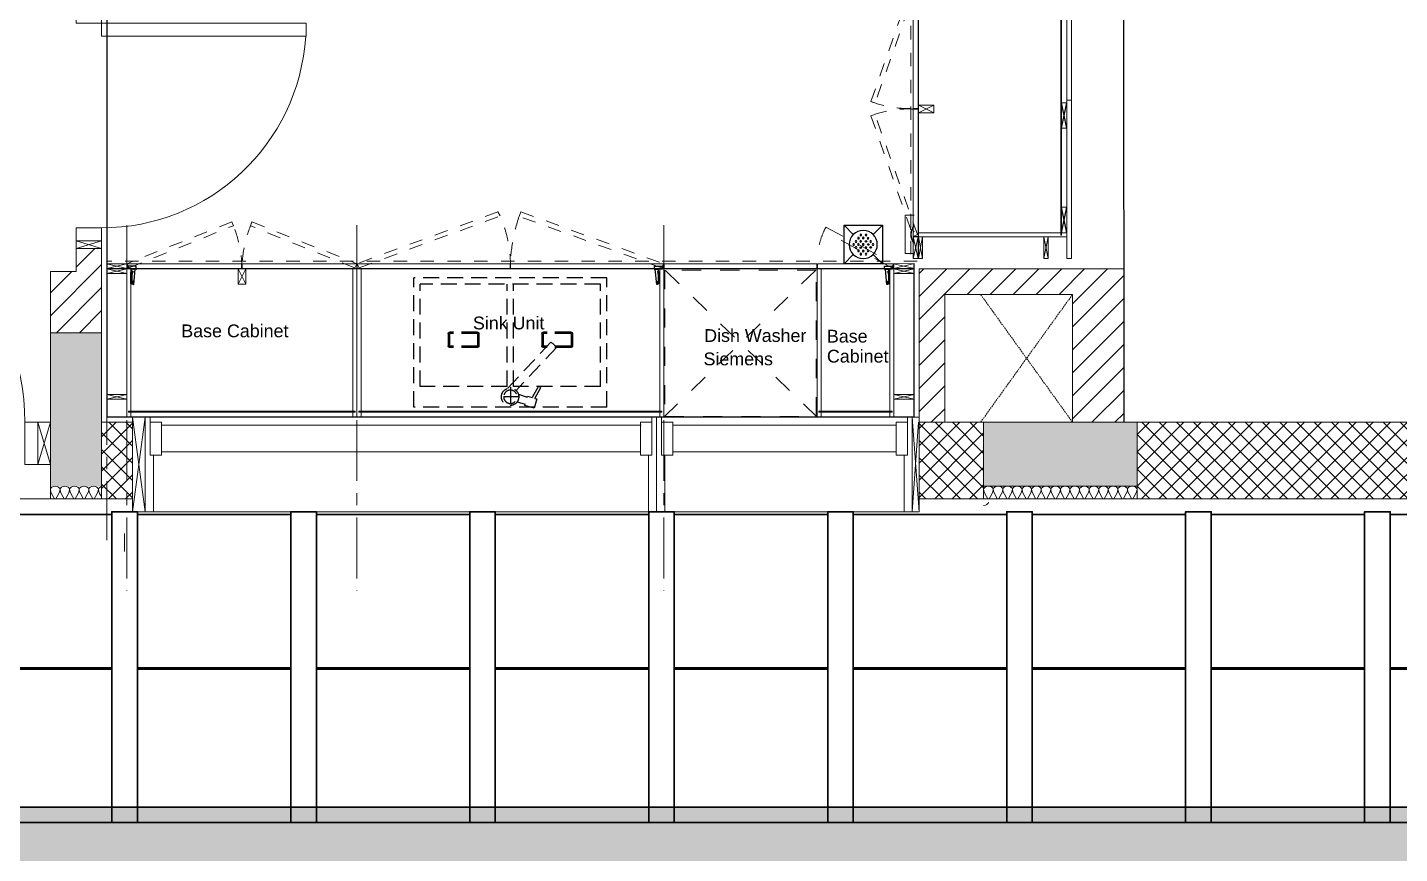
# Model space of a CAD drawing. Header units: millimetres. Extents: x -18512 to 101824, y -95768 to 52898.
# Drawn here: x 21478 to 26845, y -90383 to -87153 of the extents above; entities that cross this region are included whole.
import ezdxf

# ---------------------------------------------------------------- set-up
doc = ezdxf.new("R2010")
doc.units = ezdxf.units.MM
doc.header["$LTSCALE"] = 25
for name, pattern in [('CENTER', [50.8, 31.75, -6.35, 6.35, -6.35]), ('Dash 2mm', [3, 2, -1]), ('Dash 3mm', [6, 3, -3]), ('HIDDEN', [0.375, 0.25, -0.125]), ('HIDDEN2', [4.7625, 3.175, -1.5875])]:
    doc.linetypes.add(name, pattern=pattern)
doc.layers.get('0').update_dxf_attribs({"color": 254, "lineweight": 0})
for name, color, linetype, lineweight in [('-cabinets', 3, 'Continuous', 9), ('-dotted line', 1, 'HIDDEN2', 0), ('_FW_WALL_EXISTING', 150, 'Continuous', 25), ('A-DETL', 7, 'Continuous', 5), ('A-DETL-INSL', 8, 'Continuous', 9), ('A-DETL-MBND', 5, 'HIDDEN', 9), ('A-DOOR', 31, 'Continuous', 18), ('A-FLOR-OTLN', 6, 'Continuous', 18), ('A-GLAZ', 6, 'Continuous', 9), ('A-GLAZ-FRAM', 6, 'Continuous', 18), ('A-GLAZ-GLAS', 6, 'Continuous', 18), ('A-TILES', 43, 'Continuous', 30), ('Archi-frame', 253, 'Continuous', 9), ('Center Line', 8, 'CENTER', 0), ('FIXTURES', 8, 'Continuous', 0), ('I-WALL', 2, 'Continuous', 9), ('Ishtar Furniture', 3, 'Continuous', 25), ('P-SANR-FIXT', 252, 'Continuous', 9), ('S-COLS', 6, 'Continuous', 9)]:
    doc.layers.add(name, color=color, linetype=linetype, lineweight=lineweight)
for name, color, linetype in [('-dimensions', 7, 'Continuous'), ('-finishing', 1, 'Continuous'), ('-fixtures', 1, 'Continuous'), ('APPLIANCES', 1, 'Continuous'), ('AR WALL HATCH', 8, 'Continuous'), ('FLOOR DRAIN', 90, 'Continuous'), ('TEXT', 3, 'Continuous')]:
    doc.layers.add(name, color=color, linetype=linetype)
doc.styles.add('ARIAL', font='arial.ttf')
pattern_1 = [(45, (15109.02, -8529), (-33.67596, 33.67596), []), (135, (15109.02, -8529), (-33.67596, -33.67596), [])]
pattern_2 = [(45, (15109.02, -8529), (-44.90128, 44.90128), [])]

# ---------------------------------------------------------------- blocks, each defined once
blk = doc.blocks.new('landscap')
at = {"layer": 'A-TILES', "ltscale": 25}
h = blk.add_hatch(dxfattribs=at)
h.set_pattern_fill('HTREECRS', color=9, scale=1500, angle=-90, style=0, pattern_type=2)
h.set_pattern_definition([(23.19859, (42038.36, 131100.86), (2999.99999, 1500.00002), [114.237, -11309.423]), (66.80141, (41993.36, 130995.86), (3000.00007, 7499.99998), [114.237, -11309.423]), (338.19859, (41918.36, 131025.86), (4500, -1499.99996), [80.7775, -7996.97]), (38.65981, (41843.36, 130965.86), (1500.00001, 1500), [96.047, -9508.6395]), (300.96376, (41798.36, 131040.86), (3000.00004, -4499.99997), [87.464, -8658.964]), (360, (41693.4, 131040.9), (9e-14, 1500), [105, -1395]), (261.8699, (41708.36, 131145.86), (2e-05, -1500), [106.066, -10500.536]), (320.19443, (41618.36, 131220.86), (7500.00001, -5999.99999), [117.154, -11598.221]), (218.65981, (41693.36, 131280.86), (-1500.00001, -1500), [96.047, -9508.6395]), (300.96376, (41648.36, 131355.86), (3000.00004, -4499.99997), [87.464, -8658.964]), (189.46232, (41738.36, 131370.86), (-7500, -1499.99998), [91.241, -9032.902]), (270, (41738.4, 131460.9), (1500, -1e-15), [90, -1410]), (153.43495, (41828.36, 131415.86), (-1500, -1e-05), [100.623, -3253.479]), (251.56505, (41858.36, 131505.86), (1e-07, -1500), [94.868, -4648.548]), (128.65981, (41918.36, 131430.86), (-1500, 1500.00001), [96.047, -9508.6395]), (225, (41978.4, 131490.9), (-4e-13, -1500), [84.853, -2036.468]), (108.43495, (42008.36, 131400.86), (-1500, 3000), [94.868, -4648.548]), (170.53768, (42098.36, 131385.86), (-1500, -1e-05), [91.241, -9032.902]), (77.47119, (42068.36, 131250.86), (1500.00004, 7500), [138.293, -13691.0235]), (125.53768, (42143.36, 131145.86), (-4500.00003, 5999.99999), [129.035, -12774.453]), (23.19859, (42773.36, 130440.86), (2999.99999, 1500.00002), [114.237, -11309.423]), (66.80141, (42728.36, 130335.86), (3000.00007, 7499.99998), [114.237, -11309.423]), (338.19859, (42653.36, 130365.86), (4500, -1499.99996), [80.7775, -7996.97]), (38.65981, (42578.36, 130305.86), (1500.00001, 1500), [96.047, -9508.6395]), (300.96376, (42533.36, 130380.86), (3000.00004, -4499.99997), [87.464, -8658.964]), (360, (42428.4, 130380.9), (9e-14, 1500), [105, -1395]), (261.8699, (42443.36, 130485.86), (2e-05, -1500), [106.066, -10500.536]), (320.19443, (42353.36, 130560.86), (7500.00001, -5999.99999), [117.154, -11598.221]), (218.65981, (42428.36, 130620.86), (-1500.00001, -1500), [96.047, -9508.6395]), (300.96376, (42383.36, 130695.86), (3000.00004, -4499.99997), [87.464, -8658.964]), (189.46232, (42473.36, 130710.86), (-7500, -1499.99998), [91.241, -9032.902]), (270, (42473.4, 130800.9), (1500, -1e-15), [90, -1410]), (153.43495, (42563.36, 130755.86), (-1500, -1e-05), [100.623, -3253.479]), (251.56505, (42593.36, 130845.86), (1e-07, -1500), [94.868, -4648.548]), (128.65981, (42653.36, 130770.86), (-1500, 1500.00001), [96.047, -9508.6395]), (225, (42713.4, 130830.9), (-4e-13, -1500), [84.853, -2036.468]), (108.43495, (42743.36, 130740.86), (-1500, 3000), [94.868, -4648.548]), (170.53768, (42833.36, 130725.86), (-1500, -1e-05), [91.241, -9032.902]), (77.47119, (42803.36, 130590.86), (1500.00004, 7500), [138.293, -13691.0235]), (125.53768, (42878.36, 130485.86), (-4500.00003, 5999.99999), [129.035, -12774.453]), (23.19859, (42668.36, 131228.36), (2999.99999, 1500.00002), [57.118, -11366.541]), (66.80141, (42645.86, 131175.86), (3000.00007, 7499.99998), [57.118, -11366.541]), (338.19859, (42608.36, 131190.86), (4500, -1499.99996), [40.389, -8037.3585]), (38.65981, (42570.86, 131160.86), (1500.00001, 1500), [48.023, -9556.663]), (300.96376, (42548.36, 131198.36), (3000.00004, -4499.99997), [43.732, -8702.696]), (360, (42495.9, 131198.4), (9e-14, 1500), [52.5, -1447.5]), (261.8699, (42503.36, 131250.86), (2e-05, -1500), [53.033, -10553.569]), (320.19443, (42458.36, 131288.36), (7500.00001, -5999.99999), [58.577, -11656.798]), (218.65981, (42495.86, 131318.36), (-1500.00001, -1500), [48.023, -9556.663]), (300.96376, (42473.36, 131355.86), (3000.00004, -4499.99997), [43.732, -8702.696]), (189.46232, (42518.36, 131363.36), (-7500, -1499.99998), [45.621, -9078.523]), (270, (42518.4, 131408.4), (1500, -1e-15), [45, -1455]), (153.43495, (42563.36, 131385.86), (-1500, -1e-05), [50.312, -3303.79]), (251.56505, (42578.36, 131430.86), (1e-07, -1500), [47.434, -4695.982]), (128.65981, (42608.36, 131393.36), (-1500, 1500.00001), [48.023, -9556.663]), (225, (42638.4, 131423.4), (-4e-13, -1500), [42.426, -2078.894]), (108.43495, (42653.36, 131378.36), (-1500, 3000), [47.434, -4695.982]), (170.53768, (42698.36, 131370.86), (-1500, -1e-05), [45.621, -9078.523]), (77.47119, (42683.36, 131303.36), (1500.00004, 7500), [69.147, -13760.17]), (125.53768, (42720.86, 131250.86), (-4500.00003, 5999.99999), [64.517, -12838.9705]), (23.19859, (42278.36, 130508.36), (2999.99999, 1500.00002), [57.118, -11366.541]), (66.80141, (42255.86, 130455.86), (3000.00007, 7499.99998), [57.118, -11366.541]), (338.19859, (42218.36, 130470.86), (4500, -1499.99996), [40.389, -8037.3585]), (38.65981, (42180.86, 130440.86), (1500.00001, 1500), [48.023, -9556.663]), (300.96376, (42158.36, 130478.36), (3000.00004, -4499.99997), [43.732, -8702.696]), (360, (42105.9, 130478.4), (9e-14, 1500), [52.5, -1447.5]), (261.8699, (42113.36, 130530.86), (2e-05, -1500), [53.033, -10553.569]), (320.19443, (42068.36, 130568.36), (7500.00001, -5999.99999), [58.577, -11656.798]), (218.65981, (42105.86, 130598.36), (-1500.00001, -1500), [48.023, -9556.663]), (300.96376, (42083.36, 130635.86), (3000.00004, -4499.99997), [43.732, -8702.696]), (189.46232, (42128.36, 130643.36), (-7500, -1499.99998), [45.621, -9078.523]), (270, (42128.4, 130688.4), (1500, -1e-15), [45, -1455]), (153.43495, (42173.36, 130665.86), (-1500, -1e-05), [50.312, -3303.79]), (251.56505, (42188.36, 130710.86), (1e-07, -1500), [47.434, -4695.982]), (128.65981, (42218.36, 130673.36), (-1500, 1500.00001), [48.023, -9556.663]), (225, (42248.4, 130703.4), (-4e-13, -1500), [42.426, -2078.894]), (108.43495, (42263.36, 130658.36), (-1500, 3000), [47.434, -4695.982]), (170.53768, (42308.36, 130650.86), (-1500, -1e-05), [45.621, -9078.523]), (77.47119, (42293.36, 130583.36), (1500.00004, 7500), [69.147, -13760.17]), (125.53768, (42330.86, 130530.86), (-4500.00003, 5999.99999), [64.517, -12838.9705]), (270, (42203.4, 130575.9), (1500, -1e-15), [0, -1500]), (360, (42195.9, 130568.4), (9e-14, 1500), [15, -1485]), (270, (42195.9, 130583.4), (1500, -1e-15), [15, -1485]), (180, (42210.9, 130583.4), (-3e-13, -1500), [15, -1485]), (90, (42210.9, 130568.4), (-1500, 2e-13), [15, -1485]), (279.46232, (42195.86, 130658.36), (1499.99998, -7500), [45.621, -9078.523]), (213.69007, (42270.86, 130613.36), (-1500, -1500), [54.083, -5354.244]), (254.0546, (42233.36, 130665.86), (-1500.00002, -6000), [54.601, -10865.564]), (303.69007, (42150.86, 130650.86), (1500, -1500), [54.083, -5354.244]), (329.03624, (42120.86, 130613.36), (3000, -1500.00002), [43.732, -8702.696]), (360, (42105.9, 130568.4), (9e-14, 1500), [52.5, -1447.5]), (49.398705, (42135.86, 130508.36), (7500.00005, 8999.99995), [69.147, -13760.17]), (81.8699, (42195.86, 130493.36), (-2e-05, 1500), [53.033, -10553.569]), (300.96376, (42218.36, 130545.86), (3000.00004, -4499.99997), [43.732, -8702.696]), (341.56505, (42225.86, 130568.36), (1500, 1e-07), [71.151, -4672.265]), (341.56505, (42615.86, 131288.36), (1500, 1e-07), [71.151, -4672.265]), (300.96376, (42608.36, 131265.86), (3000.00004, -4499.99997), [43.732, -8702.696]), (81.8699, (42585.86, 131213.36), (-2e-05, 1500), [53.033, -10553.569]), (49.398705, (42525.86, 131228.36), (7500.00005, 8999.99995), [69.147, -13760.17]), (360, (42495.9, 131288.4), (9e-14, 1500), [52.5, -1447.5]), (329.03624, (42510.86, 131333.36), (3000, -1500.00002), [43.732, -8702.696]), (303.69007, (42540.86, 131370.86), (1500, -1500), [54.083, -5354.244]), (254.0546, (42623.36, 131385.86), (-1500.00002, -6000), [54.601, -10865.564]), (213.69007, (42660.86, 131333.36), (-1500, -1500), [54.083, -5354.244]), (279.46232, (42585.86, 131378.36), (1499.99998, -7500), [45.621, -9078.523]), (90, (42600.9, 131288.4), (-1500, 2e-13), [15, -1485]), (180, (42600.9, 131303.4), (-3e-13, -1500), [15, -1485]), (270, (42585.9, 131303.4), (1500, -1e-15), [15, -1485]), (360, (42585.9, 131288.4), (9e-14, 1500), [15, -1485]), (270, (42593.4, 131295.9), (1500, -1e-15), [0, -1500]), (341.56505, (42668.36, 130560.86), (1500, 1e-07), [142.3025, -4601.114]), (300.96376, (42653.36, 130515.86), (3000.00004, -4499.99997), [87.464, -8658.964]), (81.8699, (42608.36, 130410.86), (-2e-05, 1500), [106.066, -10500.536]), (49.398705, (42488.36, 130440.86), (7500.00005, 8999.99995), [138.293, -13691.0235]), (360, (42428.4, 130560.9), (9e-14, 1500), [105, -1395]), (329.03624, (42458.36, 130650.86), (3000, -1500.00002), [87.464, -8658.964]), (303.69007, (42518.36, 130725.86), (1500, -1500), [108.167, -5300.16]), (254.0546, (42683.36, 130755.86), (-1500.00002, -6000), [109.202, -10810.963]), (213.69007, (42758.36, 130650.86), (-1500, -1500), [108.167, -5300.16]), (279.46232, (42608.36, 130740.86), (1499.99998, -7500), [91.241, -9032.902]), (90, (42638.4, 130560.9), (-1500, 2e-13), [30, -1470]), (180, (42638.4, 130590.9), (-3e-13, -1500), [30, -1470]), (270, (42608.4, 130590.9), (1500, -1e-15), [30, -1470]), (360, (42608.4, 130560.9), (9e-14, 1500), [30, -1470]), (270, (42623.4, 130575.9), (1500, -1e-15), [0, -1500]), (270, (41888.4, 131235.9), (1500, -1e-15), [0, -1500]), (360, (41873.4, 131220.9), (9e-14, 1500), [30, -1470]), (270, (41873.4, 131250.9), (1500, -1e-15), [30, -1470]), (180, (41903.4, 131250.9), (-3e-13, -1500), [30, -1470]), (90, (41903.4, 131220.9), (-1500, 2e-13), [30, -1470]), (279.46232, (41873.36, 131400.86), (1499.99998, -7500), [91.241, -9032.902]), (213.69007, (42023.36, 131310.86), (-1500, -1500), [108.167, -5300.16]), (254.0546, (41948.36, 131415.86), (-1500.00002, -6000), [109.202, -10810.963]), (303.69007, (41783.36, 131385.86), (1500, -1500), [108.167, -5300.16]), (329.03624, (41723.36, 131310.86), (3000, -1500.00002), [87.464, -8658.964]), (360, (41693.4, 131220.9), (9e-14, 1500), [105, -1395]), (49.398705, (41753.36, 131100.86), (7500.00005, 8999.99995), [138.293, -13691.0235]), (81.8699, (41873.36, 131070.86), (-2e-05, 1500), [106.066, -10500.536]), (300.96376, (41918.36, 131175.86), (3000.00004, -4499.99997), [87.464, -8658.964]), (341.56505, (41933.36, 131220.86), (1500, 1e-07), [142.3025, -4601.114])])
h.paths.add_polyline_path([(-18493.3, -92521.2), (-19493.3, -92521.2), (-19493.3, -91521.2), (-18493.3, -91521.2)], flags=16)
h.paths.add_polyline_path([(-18493.3, -79141.2), (-19493.3, -79141.2), (-19493.3, -77841.2), (-18493.3, -77841.2)], flags=16)
edge = h.paths.add_edge_path(flags=16)
edge.add_arc((-17620.5, -76851.7), 1151.8, 175.9922, 184.0078)
edge.add_line((-18769.5, -76932.2), (-18769.5, -76771.2))
h.paths.add_polyline_path([(-19578.7, -75821.2), (-19578.7, -93461.2), (-17399.1, -93461.2), (-17399, -71265.9), (-18368.8, -71265.9), (-18368.6, -75821.2)])
edge = h.paths.add_edge_path(flags=16)
edge.add_arc((-20036.7, -76851.7), 1269.8, -3.6349, 3.6349)
edge.add_line((-18769.5, -76771.2), (-18769.5, -76932.2))
blk.add_hatch(color=9, dxfattribs=at).paths.add_polyline_path([(-19638.7, -93521.2), (-17399.1, -93521.2), (-17399.1, -93461.2), (-19578.7, -93461.2), (-19578.7, -75821.2), (-18368.7, -75821.2), (-18368.7, -75761.2), (-19638.7, -75761.2)])
at = {"layer": 'A-TILES', "color": 9, "ltscale": 25}
for points in [[(-19638.7, -93521.2), (-17399.1, -93521.2), (-17399.1, -93461.2), (-19578.7, -93461.2), (-19578.7, -75821.2), (-18368.7, -75821.2), (-18368.7, -75761.2), (-19638.7, -75761.2)], [(-20183.7, -80921.2), (-20183.7, -81521.2), (-20783.7, -81521.2), (-20783.7, -80921.2)], [(-19578.7, -80921.2), (-19578.7, -81521.2), (-20178.7, -81521.2), (-20178.7, -80921.2)], [(-19638.7, -81521.2), (-20793.7, -81521.2), (-20793.7, -81621.2), (-19638.7, -81621.2)], [(-20183.7, -82221.2), (-20183.7, -81621.2), (-20783.7, -81621.2), (-20783.7, -82221.2)], [(-19578.7, -82221.2), (-19578.7, -81621.2), (-20178.7, -81621.2), (-20178.7, -82221.2)], [(-19638.7, -82221.2), (-20793.7, -82221.2), (-20793.7, -82321.2), (-19638.7, -82321.2)], [(-20183.7, -82321.2), (-20183.7, -82921.2), (-20783.7, -82921.2), (-20783.7, -82321.2)], [(-19578.7, -82321.2), (-19578.7, -82921.2), (-20178.7, -82921.2), (-20178.7, -82321.2)], [(-19638.7, -82921.2), (-20793.7, -82921.2), (-20793.7, -83021.2), (-19638.7, -83021.2)], [(-20183.7, -83621.2), (-20183.7, -83021.2), (-20783.7, -83021.2), (-20783.7, -83621.2)], [(-19578.7, -83621.2), (-19578.7, -83021.2), (-20178.7, -83021.2), (-20178.7, -83621.2)], [(-19638.7, -83621.2), (-20793.7, -83621.2), (-20793.7, -83721.2), (-19638.7, -83721.2)], [(-20183.7, -83721.2), (-20183.7, -84321.2), (-20783.7, -84321.2), (-20783.7, -83721.2)], [(-19578.7, -83721.2), (-19578.7, -84321.2), (-20178.7, -84321.2), (-20178.7, -83721.2)], [(-19638.7, -84321.2), (-20793.7, -84321.2), (-20793.7, -84421.2), (-19638.7, -84421.2)], [(-20183.7, -85021.2), (-20183.7, -84421.2), (-20783.7, -84421.2), (-20783.7, -85021.2)], [(-19578.7, -85021.2), (-19578.7, -84421.2), (-20178.7, -84421.2), (-20178.7, -85021.2)], [(-19638.7, -85021.2), (-20793.7, -85021.2), (-20793.7, -85121.2), (-19638.7, -85121.2)], [(-20183.7, -85121.2), (-20183.7, -85721.2), (-20783.7, -85721.2), (-20783.7, -85121.2)], [(-19578.7, -85121.2), (-19578.7, -85721.2), (-20178.7, -85721.2), (-20178.7, -85121.2)], [(-19638.7, -85721.2), (-20793.7, -85721.2), (-20793.7, -85821.2), (-19638.7, -85821.2)], [(-20183.7, -86421.2), (-20183.7, -85821.2), (-20783.7, -85821.2), (-20783.7, -86421.2)], [(-19578.7, -86421.2), (-19578.7, -85821.2), (-20178.7, -85821.2), (-20178.7, -86421.2)], [(-19638.7, -86421.2), (-20793.7, -86421.2), (-20793.7, -86521.2), (-19638.7, -86521.2)], [(-20183.7, -86521.2), (-20183.7, -87121.2), (-20783.7, -87121.2), (-20783.7, -86521.2)], [(-19578.7, -86521.2), (-19578.7, -87121.2), (-20178.7, -87121.2), (-20178.7, -86521.2)]]:
    blk.add_lwpolyline(points, close=True, dxfattribs=at)
blk = doc.blocks.new('Naga-Kitchen Door - NAGA- GW03-8987736-GROUND FLOOR PLAN')
at = {"layer": 'A-GLAZ-FRAM'}
for p, q in [((-1500, 172), (-1468, 172)), ((-1500, -198), (-1500, 172)), ((-1468, -50), (-1468, 172)), ((468, -50), (468, 172)), ((500, 172), (468, 172)), ((500, -198), (500, 172)), ((500, 172), (532, 172)), ((532, -50), (532, 172)), ((1468, -50), (1468, 172)), ((1500, 172), (1468, 172)), ((1500, -198), (1500, 172)), ((-1437, -50), (-1481, -50)), ((-1481, -198), (-1481, -50)), ((-1437, -179), (-1437, -50)), ((437, -50), (481, -50)), ((437, -179), (437, -50)), ((481, -198), (481, -50)), ((563, -50), (519, -50)), ((519, -198), (519, -50)), ((563, -179), (563, -50)), ((1437, -50), (1481, -50)), ((1437, -179), (1437, -50)), ((1481, -198), (1481, -50)), ((-1500, -198), (-1481, -198)), ((-1481, -179), (-1437, -179)), ((481, -179), (437, -179)), ((500, -198), (481, -198)), ((500, -198), (519, -198)), ((519, -179), (563, -179)), ((1481, -179), (1437, -179)), ((1500, -198), (1481, -198))]:
    blk.add_line(p, q, dxfattribs=at)
at = {"layer": 'A-GLAZ-GLAS'}
for p, q in [((-1437, -62), (437, -62)), ((563, -62), (1437, -62)), ((-1437, -167), (439, -167)), ((563, -167), (1437, -167))]:
    blk.add_line(p, q, dxfattribs=at)
blk = doc.blocks.new('E  Naga_Single-Panel2 - NAGA- Service Entrance _WD02_-8655304-GROUND FLOOR PLAN')
at = {"layer": 'A-DOOR', "lineweight": 18}
for p, q in [((450, 1065.2), (399, 1065.2)), ((399, 1065.2), (399, 165)), ((450, 165), (450, 1065.2)), ((-500, 165), (-500, 0)), ((-450, 165), (-500, 165)), ((-450, 0), (-450, 165)), ((399, 165), (450, 165)), ((450, 0), (450, 165)), ((450, 165), (500, 165)), ((450, 165), (450, 0)), ((-450, 0), (-500, 0)), ((500, 0), (450, 0))]:
    blk.add_line(p, q, dxfattribs=at)
at = {"layer": 'A-DOOR'}
blk.add_arc((450, 165), 900, 93.2485, 180, dxfattribs=at)
blk = doc.blocks.new('Floor_Drain_3468 - Floor Drain-5810536-GROUND FLOOR PLAN')
at = {"layer": 'P-SANR-FIXT'}
for p, q in [((-75, -40), (-75, -75)), ((75, -75), (75, -40)), ((-75, -75), (75, -75))]:
    blk.add_line(p, q, dxfattribs=at)
for centre, radius, start, end in [((0, 0), 52.8, 229.7637, 310.2363), ((0, 0), 50.8, 232.5789, 307.4211), ((-9.4, -37.5), 3.17, 240, 300), ((11, -37.5), 3.17, 240, 300)]:
    blk.add_arc(centre, radius, start, end, dxfattribs=at)
blk = doc.blocks.new('E  Naga_Single double acting - NAGA- Kitchen Door _WD03_-8965996-GROUND FLOOR PLAN')
at = {"layer": 'A-DOOR', "lineweight": 18}
for p, q in [((400, 800), (349, 800)), ((349, 800), (349, 0)), ((400, 0), (400, 800)), ((349, 0), (400, 0))]:
    blk.add_line(p, q, dxfattribs=at)
at = {"layer": 'A-DOOR'}
for p, q in [((-400, 0), (-450, 0)), ((-450, 0), (-450, -100)), ((-400, -100), (-400, 0)), ((450, 0), (400, 0)), ((400, 0), (400, -100)), ((450, -100), (450, 0)), ((-450, -100), (-400, -100)), ((400, -100), (450, -100))]:
    blk.add_line(p, q, dxfattribs=at)
blk.add_arc((400, 0), 800, 93.6551, 180, dxfattribs=at)
blk = doc.blocks.new('floor drain')
at = {"layer": 'FLOOR DRAIN', "linetype": 'Continuous'}
for p, q in [((-75, 75), (-38.9, 38.9)), ((75, 75), (38.9, 38.9)), ((-38.9, -38.9), (-75, -75)), ((38.9, -38.9), (75, -75))]:
    blk.add_line(p, q, dxfattribs=at)
blk.add_lwpolyline([(-75, -75), (75, -75), (75, 75), (-75, 75)], close=True, dxfattribs=at)
blk.add_circle((0, 0), 55, dxfattribs=at)
at = {"layer": 'FLOOR DRAIN', "color": 9, "linetype": 'Continuous'}
for centre in [(-37.6, 0), (-28.1, 11.9), (-19.5, 0), (-18.6, 24.8), (-9.4, 37.5), (0, 25.1), (0, 0), (10.6, 12.1), (11, 37.5), (18.3, 24.5), (38.2, 0), (-28.1, -11.9), (-18.6, -24.8), (-9.8, -12.2), (-9.4, -37.5), (0, -25.1), (11, -37.5), (18.3, -24.5), (29.1, -11.6)]:
    blk.add_circle(centre, 3.17, dxfattribs=at)
for centre, start, end in [((-9.8, 12.2), 0, 180), ((-9.8, 12.2), 180, 0), ((19.9, 0), 0, 180), ((19.9, 0), 180, 0), ((29.1, 11.6), 0, 180), ((29.1, 11.6), 180, 0), ((10.6, -12.1), 0, 180), ((10.6, -12.1), 180, 0)]:
    blk.add_arc(centre, 3.17, start, end, dxfattribs=at)
blk = doc.blocks.new('FULL OVERLAY HINGE')
at = {"color": 252, "ltscale": 10}
for p, q in [((-8.7, 4.1), (-8.7, -7.6)), ((-6.5, 2.9), (-6.5, -7.6)), ((-6.5, -0.6), (-8.7, -0.6)), ((-6.5, -4.3), (-8.7, -4.3)), ((-7.7, -8.6), (-7.5, -8.6))]:
    blk.add_line(p, q, dxfattribs=at)
at = {"layer": 'Ishtar Furniture', "color": 252, "ltscale": 10}
for p, q in [((-11, 3.8), (-17, -55)), ((-4, 1.4), (-9.5, 4.6)), ((0, 0), (-3, 0)), ((0, 0), (0, -44)), ((-7.7, -8.6), (-7.5, -8.6)), ((-3, -0.3), (-5.5, -47)), ((-5.5, -47), (-4, -47)), ((-5.3, -44), (-3, -44)), ((-4, -47), (-4, -55)), ((-3, -0.3), (-3, -44)), ((0, -44), (-3, -44)), ((-22, -56), (-22, -57)), ((-22, -57), (-5, -57)), ((-22, -57), (11, -57)), ((-21, -55), (-10, -55)), ((-20, -57), (-20, -67)), ((-20, -67), (11, -67)), ((-17, -55), (-4, -55)), ((-9, -56), (-9, -57)), ((11, -57), (11, -67))]:
    blk.add_line(p, q, dxfattribs=at)
blk.add_circle((-7.4, -45.2), 1, dxfattribs=at)
for centre, radius, start, end in [((-10, 3.7), 1, 60.2447, 176.5754), ((-5, -0.3), 2, 0, 60.2447), ((-7.7, -7.6), 1, 180, 270), ((-7.5, -7.6), 1, 270, 360), ((-21, -56), 1, 90, 180), ((-10, -56), 1, 0, 90)]:
    blk.add_arc(centre, radius, start, end, dxfattribs=at)
blk = doc.blocks.new('sink1')
at = {"layer": '-fixtures', "color": 8, "linetype": 'HIDDEN', "lineweight": -3, "ltscale": 10}
for p, q in [((377.5, 505), (-377.5, 505)), ((-377.5, 505), (-377.5, 0)), ((0, 427.3), (0, 502.7)), ((26.6, 484.6), (57.6, 494)), ((56.3, 498.6), (57.6, 494)), ((377.5, 505), (377.5, 0)), ((35.6, 465), (-35.6, 465)), ((-11.5, 432.3), (158.8, 251.4)), ((181.1, 271.5), (22.3, 440.5)), ((31.2, 454.8), (65.2, 466.9)), ((109.4, 423.6), (85.2, 468)), ((95.8, 471.1), (118.9, 428.8)), ((-12.5, 425), (-352.5, 425)), ((-352.5, 425), (-352.5, 25)), ((-12.5, 425), (-12.5, 25)), ((12.5, 425), (12.5, 25)), ((352.5, 425), (12.5, 425)), ((118.9, 428.8), (109.4, 423.6)), ((352.5, 425), (352.5, 25)), ((-129, 272), (-237, 272)), ((237, 272), (129, 272)), ((181.1, 271.5), (158.9, 251.4)), ((-243, 218), (-243, 266)), ((-238, 218), (-238, 266)), ((-129, 267), (-237, 267)), ((-129, 217), (-237, 217)), ((-128, 218), (-128, 266)), ((-123, 218), (-123, 266)), ((123, 218), (123, 266)), ((128, 218), (128, 266)), ((237, 267), (129, 267)), ((237, 217), (129, 217)), ((238, 218), (238, 266)), ((243, 218), (243, 266)), ((-129, 212), (-237, 212)), ((237, 212), (129, 212)), ((377.5, 0), (-377.5, 0)), ((352.5, 25), (-352.5, 25))]:
    blk.add_line(p, q, dxfattribs=at)
for points in [[(95.8, 471.1), (103, 473.3), (92.4, 509.2), (56.3, 498.6)], [(65.2, 466.9), (66.7, 462.5), (85.2, 468)]]:
    blk.add_lwpolyline(points, dxfattribs=at)
blk.add_circle((0, 465), 26.2, dxfattribs=at)
for centre, radius, start, end in [((-1.2, 465), 34, 344.9866, 342.5208), ((-237, 266), 6, 90, 180), ((-129, 266), 6, 0, 90), ((129, 266), 6, 90, 180), ((237, 266), 6, 0, 90), ((-237, 218), 6, 180, 270), ((-237, 266), 1, 90, 180), ((-237, 218), 1, 180, 270), ((-129, 266), 1, 0, 90), ((-129, 218), 6, 270, 0), ((-129, 218), 1, 270, 0), ((129, 218), 6, 180, 270), ((129, 266), 1, 90, 180), ((129, 218), 1, 180, 270), ((237, 266), 1, 0, 90), ((237, 218), 6, 270, 0), ((237, 218), 1, 270, 0)]:
    blk.add_arc(centre, radius, start, end, dxfattribs=at)

msp = doc.modelspace()

# ---------------------------------------------------------------- hatches: boundary and pattern name
at = {"layer": 'AR WALL HATCH', "lineweight": 5, "ltscale": 25}
h = msp.add_hatch(dxfattribs=at)
h.set_pattern_fill('ANSI31', color=256, scale=20, style=0)
h.set_pattern_definition(pattern_2)
h.paths.add_polyline_path([(21668.1, -88016.9), (21768.1, -88016.9), (21768.1, -88346.9), (21568.1, -88346.9), (21568.1, -88106.9), (21668.1, -88106.9)])
h = msp.add_hatch(dxfattribs=at)
h.set_pattern_fill('ANSI31', color=256, scale=20, style=0)
h.set_pattern_definition(pattern_2)
h.paths.add_polyline_path([(25765.9, -88696.9), (25565.9, -88696.9), (25565.9, -88196.9), (25065.9, -88196.9), (25065.9, -88696.9), (24965.9, -88696.9), (24965.9, -88096.9), (25765.9, -88096.9)])
h = msp.add_hatch(dxfattribs=at)
h.set_pattern_fill('ANSI37', color=256, scale=15, style=0)
h.set_pattern_definition(pattern_1)
h.paths.add_polyline_path([(16558.1, -88696.9), (16558.1, -88996.9), (15992.2, -88996.9), (15988.1, -88696.9), (16128.1, -88696.9), (16128.1, -88696.9), (16418.1, -88696.9), (16418.1, -88696.9)])
h.paths.add_polyline_path([(18858.1, -88696.9), (18858.1, -88996.9), (17258.1, -88996.9), (17258.1, -88696.9)])
h.paths.add_polyline_path([(20468.1, -88696.9), (20468.1, -88996.9), (19558.1, -88996.9), (19558.1, -88696.9)])
h.paths.add_polyline_path([(21888.9, -88696.9), (21888.9, -88996.9), (21768.1, -88996.9), (21768.1, -88696.9)])
h = msp.add_hatch(dxfattribs=at)
h.set_pattern_fill('ANSI37', color=256, scale=15, style=0)
h.set_pattern_definition(pattern_1)
h.paths.add_polyline_path([(25218.1, -88696.9), (25218.1, -88996.9), (24965.9, -88996.9), (24965.9, -88957.9), (24965.9, -88808.9), (24965.9, -88696.9)])
h = msp.add_hatch(dxfattribs=at)
h.set_pattern_fill('ANSI37', color=256, scale=15, style=0)
h.set_pattern_definition(pattern_1)
h.paths.add_polyline_path([(30688.1, -88996.9), (25818.1, -88996.9), (25818.1, -88696.9), (30688.1, -88696.9)])
at = {"layer": 'S-COLS', "lineweight": 5}
for points in [[(21568.1, -88346.9), (21768.1, -88346.9), (21768.1, -88946.9), (21568.1, -88946.9), (21568.1, -88572.6)], [(25218.1, -88696.9), (25818.1, -88696.9), (25818.1, -88946.9), (25218.1, -88946.9)]]:
    msp.add_hatch(color=252, dxfattribs=at).paths.add_polyline_path(points, flags=0)

# ---------------------------------------------------------------- linework, layer by layer
at = {"layer": '-cabinets'}
for p, q in [((24962.9, -88022.4), (24962.9, -86972.4)), ((25561.9, -87437.9), (25542.9, -87437.9)), ((24916.9, -88096.9), (21866.9, -88096.9)), ((22072.2, -88076.9), (22290.9, -88076.9)), ((22292.9, -88076.9), (22670.3, -88076.9)), ((22766.9, -88096.9), (22766.9, -88676.9)), ((22766.9, -88096.9), (22766.9, -88676.9)), ((24866.9, -88096.9), (24866.9, -88076.9)), ((24866.9, -88115.9), (24866.9, -88096.9)), ((21788.1, -88606.9), (21866.9, -88606.9)), ((24866.9, -88606.9), (24945.9, -88606.9))]:
    msp.add_line(p, q, dxfattribs=at)
at = {"layer": '-cabinets', "color": 1}
for p, q in [((25022.9, -87456.5), (24962.9, -87486.5)), ((24961.8, -88056.9), (24942.9, -87972.4)), ((24942.9, -88056.9), (24961.8, -87972.4)), ((24978.9, -88056.9), (24962.9, -87972.4)), ((24978.9, -87972.4), (24962.9, -88056.9)), ((25453.8, -88056.9), (25469.8, -87972.4)), ((25469.8, -88056.8), (25453.9, -87972.4)), ((21866.9, -88095.9), (21787.9, -88076.9)), ((21788.1, -88095.9), (21866.9, -88076.9)), ((21866.9, -88115.9), (21788.1, -88096.9)), ((21788.1, -88115.9), (21866.9, -88096.9)), ((22301.9, -88096.9), (22331.9, -88156.9)), ((24866.9, -88095.9), (24945.9, -88076.4)), ((24945.9, -88095.4), (24866.9, -88076.9)), ((24945.9, -88115.9), (24866.9, -88096.9)), ((24866.9, -88115.9), (24945.9, -88096.9)), ((21866.9, -88606.9), (21788.1, -88587.9)), ((21788.1, -88606.9), (21866.9, -88587.9)), ((24945.9, -88606.9), (24866.9, -88587.9)), ((24866.9, -88606.9), (24945.9, -88587.9))]:
    msp.add_line(p, q, dxfattribs=at)
at = {"layer": '-cabinets'}
for points in [[(25542.9, -88056.9), (25561.9, -88056.9), (25561.9, -85887.4), (25542.9, -85887.4)], [(24942.9, -87470.4), (24961.9, -87470.4), (24961.9, -86972.4), (24942.9, -86972.4)], [(24942.9, -87970.4), (24961.9, -87970.4), (24961.9, -87472.4), (24942.9, -87472.4)], [(24962.9, -87456.5), (24962.9, -87486.5), (25022.9, -87486.5), (25022.9, -87456.5)], [(25542.9, -87547.4), (25542.9, -87447.4), (25522.9, -87447.4), (25522.9, -87547.4)], [(25542.9, -87956.4), (25542.9, -87856.4), (25522.9, -87856.4), (25522.9, -87956.4)], [(24942.9, -87972.4), (24961.8, -87972.4), (24961.8, -88056.9), (24942.9, -88056.9)], [(24962.9, -87972.4), (24978.9, -87972.4), (24978.9, -88056.9), (24962.9, -88056.9)], [(25453.8, -88056.9), (25469.8, -88056.8), (25469.8, -87972.4), (25453.8, -87972.5)], [(21788.1, -88076.9), (21866.9, -88076.9), (21866.9, -88095.9), (21788.1, -88095.9)], [(21788.1, -88096.9), (21866.9, -88096.9), (21866.9, -88115.9), (21788.1, -88115.9)], [(22315.9, -88076.9), (21867.9, -88076.9), (21867.9, -88095.9), (22315.9, -88095.9)], [(22301.9, -88156.9), (22331.9, -88156.9), (22331.9, -88096.9), (22301.9, -88096.9)], [(22765.9, -88076.9), (22317.9, -88076.9), (22317.9, -88095.9), (22765.9, -88095.9)], [(23365.9, -88095.9), (22767.9, -88095.9), (22767.9, -88076.9), (23365.9, -88076.9)], [(23367.9, -88095.9), (23965.9, -88095.9), (23965.9, -88076.9), (23367.9, -88076.9)], [(23967.9, -88095.9), (24565.9, -88095.9), (24565.9, -88076.9), (23967.9, -88076.9)], [(24865.9, -88076.9), (24567.9, -88076.9), (24567.9, -88095.9), (24865.9, -88095.9)], [(24866.9, -88076.9), (24945.9, -88076.4), (24945.9, -88095.4), (24866.9, -88095.9)], [(24866.9, -88096.9), (24945.9, -88096.9), (24945.9, -88115.9), (24866.9, -88115.9)], [(21788.1, -88587.9), (21866.9, -88587.9), (21866.9, -88606.9), (21788.1, -88606.9)], [(24866.9, -88587.9), (24945.9, -88587.9), (24945.9, -88606.9), (24866.9, -88606.9)]]:
    msp.add_lwpolyline(points, close=True, dxfattribs=at)
at = {"layer": '-cabinets', "color": 1}
for points in [[(25522.9, -86979.4), (25522.9, -87965.4), (25519.7, -87965.4), (25519.7, -86979.4), (25522.9, -86979.4)], [(22759.9, -88653.7), (21873.9, -88653.7), (21873.9, -88656.9), (22759.9, -88656.9), (22759.9, -88653.7)], [(23959.9, -88653.7), (22773.9, -88653.7), (22773.9, -88656.9), (23959.9, -88656.9), (23959.9, -88653.7)], [(24859.9, -88653.7), (24573.9, -88653.7), (24573.9, -88656.9), (24859.9, -88656.9), (24859.9, -88653.7)]]:
    msp.add_lwpolyline(points, close=True, dxfattribs=at)
for points in [[(25022.9, -87486.5), (24962.9, -87456.5)], [(22331.9, -88096.9), (22301.9, -88156.9)]]:
    msp.add_lwpolyline(points, dxfattribs=at)
at = {"layer": '-cabinets'}
for points in [[(25519.7, -87956.4), (24962.9, -87956.4), (24962.9, -87972.4), (25542.9, -87972.4), (25542.9, -87956.4), (25522.9, -87956.4), (25522.9, -87965.4), (25519.7, -87965.4), (25519.7, -87956.4)], [(21882.9, -88653.7), (21882.9, -88096.9), (21866.9, -88096.9), (21866.9, -88676.9), (21882.9, -88676.9), (21882.9, -88656.9), (21873.9, -88656.9), (21873.9, -88653.7), (21882.9, -88653.7)], [(22750.9, -88653.7), (22750.9, -88096.9), (22766.9, -88096.9), (22766.9, -88676.9), (22750.9, -88676.9), (22750.9, -88656.9), (22759.9, -88656.9), (22759.9, -88653.7), (22750.9, -88653.7)], [(22782.9, -88653.7), (22782.9, -88096.9), (22766.9, -88096.9), (22766.9, -88676.9), (22782.9, -88676.9), (22782.9, -88656.9), (22773.9, -88656.9), (22773.9, -88653.7), (22782.9, -88653.7)], [(23950.9, -88653.7), (23950.9, -88096.9), (23966.9, -88096.9), (23966.9, -88676.9), (23950.9, -88676.9), (23950.9, -88656.9), (23959.9, -88656.9), (23959.9, -88653.7), (23950.9, -88653.7)], [(24582.9, -88653.7), (24582.9, -88096.9), (24566.9, -88096.9), (24566.9, -88676.9), (24582.9, -88676.9), (24582.9, -88656.9), (24573.9, -88656.9), (24573.9, -88653.7), (24582.9, -88653.7)], [(24850.9, -88653.7), (24850.9, -88096.9), (24866.9, -88096.9), (24866.9, -88676.9), (24850.9, -88676.9), (24850.9, -88656.9), (24859.9, -88656.9), (24859.9, -88653.7), (24850.9, -88653.7)]]:
    msp.add_lwpolyline(points, dxfattribs=at)
at = {"layer": '-dimensions', "color": 1}
for p, q in [((25542.9, -87547.4), (25522.9, -87447.4)), ((25522.9, -87547.4), (25542.9, -87447.4)), ((25542.9, -87956.4), (25522.9, -87856.4)), ((25522.9, -87956.4), (25542.9, -87856.4))]:
    msp.add_line(p, q, dxfattribs=at)
at = {"layer": '-dotted line', "linetype": 'Dash 3mm', "ltscale": 0.7}
for p, q in [((24932.9, -85887.4), (24932.9, -88066.9)), ((24957.9, -88066.9), (21788.1, -88066.9))]:
    msp.add_line(p, q, dxfattribs=at)
at = {"layer": '-dotted line', "linetype": 'Dash 3mm'}
for p, q in [((24566.9, -88676.9), (23966.9, -88096.9)), ((23966.9, -88676.9), (24566.9, -88096.9))]:
    msp.add_line(p, q, dxfattribs=at)
at = {"layer": '-dotted line', "linetype": 'Dash 3mm', "ltscale": 0.7}
for points in [[(24959.1, -86980.1), (24793, -87448.6), (24777, -87442.9), (24942.9, -86972.4)], [(24959.1, -87962.6), (24793, -87493), (24777.2, -87498.7), (24942.9, -87970.4)], [(22775.9, -88093), (23326.4, -87890.2), (23318.1, -87874), (22767.9, -88076.9)], [(23958.8, -88093.4), (23401.4, -87891.8), (23407.9, -87874), (23965.9, -88076.9)], [(21875.6, -88093.1), (22284, -87928.3), (22277.8, -87912.7), (21867.9, -88076.9)], [(22758.2, -88093.1), (22350, -87928.5), (22356.2, -87912.7), (22765.9, -88076.9)]]:
    msp.add_lwpolyline(points, close=True, dxfattribs=at)
at = {"layer": '-dotted line', "linetype": 'Dash 3mm'}
for points in [[(24858.3, -88093.1), (24593.3, -87948.7), (24601.4, -87933.7), (24865.9, -88076.9)], [(23970.7, -88674), (24563.1, -88674), (24563.1, -88101.6), (23970.7, -88101.6)]]:
    msp.add_lwpolyline(points, close=True, dxfattribs=at)
at = {"layer": '-dotted line', "linetype": 'Dash 3mm', "ltscale": 0.7}
for centre, radius, start, end in [((24929.1, -87038.5), 432.1, 249.3952, 271.8314), ((24921.5, -87872.8), 401, 86.9497, 111.097), ((22894.1, -88081.9), 473.1, 358.7588, 23.5245), ((23978.1, -88093.9), 611, 160.6903, 179.84), ((21844, -88103.5), 473.1, 0.7986, 23.5245), ((22790, -88103.5), 473.1, 156.4755, 179.2014)]:
    msp.add_arc(centre, radius, start, end, dxfattribs=at)
at = {"layer": '-dotted line', "linetype": 'Dash 3mm'}
msp.add_arc((24854.3, -88070.7), 287.6, 151.5626, 185.2308, dxfattribs=at)
at = {"layer": '-finishing'}
for p, q in [((21788.1, -86976.9), (21788.1, -88676.9)), ((24945.9, -88676.9), (24945.9, -88076.9)), ((24945.9, -88676.9), (21788.1, -88676.9))]:
    msp.add_line(p, q, dxfattribs=at)
at = {"color": 252, "lineweight": 9}
msp.add_line((24938.6, -88676.9), (24945.6, -88676.9), dxfattribs=at)
msp.add_lwpolyline([(24562.6, -88653.7), (24562.6, -88656.9)], dxfattribs=at)
at = {"layer": '_FW_WALL_EXISTING'}
msp.add_line((25762.9, -83747.4), (25765.9, -88696.9), dxfattribs=at)
at = {"layer": 'A-DETL', "linetype": 'Dash 2mm', "ltscale": 50}
msp.add_line((21858.1, -89132.4), (21858.1, -89202.4), dxfattribs=at)
at = {"layer": 'A-DETL-INSL', "color": 1}
for points in [[(21568.1, -88946.9), (21568.1, -88996.9), (21768.1, -88996.9), (21768.1, -88996.9)], [(25818.1, -88996.9), (25218.1, -88996.9)]]:
    msp.add_lwpolyline(points, dxfattribs=at)
at = {"layer": 'A-DETL-INSL'}
for points in [[(21568.1, -88959.4), (21568.1, -88953.5), (21586.8, -88940.3), (21605.6, -88953.5), (21605.6, -88959.4)], [(21584, -88996.9), (21578.7, -88984.4), (21568.1, -88972.3), (21568.1, -88959.4)], [(21605.6, -88959.4), (21605.6, -88972.3), (21595, -88984.4), (21589.7, -88996.9)], [(21605.6, -88959.4), (21605.6, -88953.5), (21624.3, -88940.3), (21643.1, -88953.5), (21643.1, -88959.4)], [(21621.5, -88996.9), (21616.2, -88984.4), (21605.6, -88972.3), (21605.6, -88959.4)], [(21643.1, -88959.4), (21643.1, -88972.3), (21632.5, -88984.4), (21627.2, -88996.9)], [(21643.1, -88959.4), (21643.1, -88953.5), (21661.8, -88940.3), (21680.6, -88953.5), (21680.6, -88959.4)], [(21659, -88996.9), (21653.7, -88984.4), (21643.1, -88972.3), (21643.1, -88959.4)], [(21680.6, -88959.4), (21680.6, -88972.3), (21670, -88984.4), (21664.7, -88996.9)], [(21680.6, -88959.4), (21680.6, -88953.5), (21699.3, -88940.3), (21718.1, -88953.5), (21718.1, -88959.4)], [(21696.5, -88996.9), (21691.2, -88984.4), (21680.6, -88972.3), (21680.6, -88959.4)], [(21718.1, -88959.4), (21718.1, -88972.3), (21707.5, -88984.4), (21702.2, -88996.9)], [(21718.1, -88959.4), (21718.1, -88953.5), (21736.8, -88940.3), (21755.6, -88953.5), (21755.6, -88959.4)], [(21734, -88996.9), (21728.7, -88984.4), (21718.1, -88972.3), (21718.1, -88959.4)], [(21755.6, -88959.4), (21755.6, -88972.3), (21745, -88984.4), (21739.7, -88996.9)], [(21755.6, -88959.4), (21755.6, -88954.9), (21761.4, -88949.9), (21768.1, -88947.9)], [(21768.1, -88989.9), (21762.6, -88979.9), (21755.6, -88969.9), (21755.6, -88959.4)], [(25218.1, -88959.4), (25218.1, -88953.5), (25236.8, -88940.3), (25255.6, -88953.5), (25255.6, -88959.4)], [(25234, -88996.9), (25228.7, -88984.4), (25218.1, -88972.3), (25218.1, -88959.4)], [(25255.6, -88959.4), (25255.6, -88972.3), (25245, -88984.4), (25239.7, -88996.9)], [(25255.6, -88959.4), (25255.6, -88953.5), (25274.3, -88940.3), (25293.1, -88953.5), (25293.1, -88959.4)], [(25271.5, -88996.9), (25266.2, -88984.4), (25255.6, -88972.3), (25255.6, -88959.4)], [(25293.1, -88959.4), (25293.1, -88972.3), (25282.5, -88984.4), (25277.2, -88996.9)], [(25293.1, -88959.4), (25293.1, -88953.5), (25311.8, -88940.3), (25330.6, -88953.5), (25330.6, -88959.4)], [(25309, -88996.9), (25303.7, -88984.4), (25293.1, -88972.3), (25293.1, -88959.4)], [(25330.6, -88959.4), (25330.6, -88972.3), (25320, -88984.4), (25314.7, -88996.9)], [(25330.6, -88959.4), (25330.6, -88953.5), (25349.3, -88940.3), (25368.1, -88953.5), (25368.1, -88959.4)], [(25346.5, -88996.9), (25341.2, -88984.4), (25330.6, -88972.3), (25330.6, -88959.4)], [(25368.1, -88959.4), (25368.1, -88972.3), (25357.5, -88984.4), (25352.2, -88996.9)], [(25368.1, -88959.4), (25368.1, -88953.5), (25386.8, -88940.3), (25405.6, -88953.5), (25405.6, -88959.4)], [(25384, -88996.9), (25378.7, -88984.4), (25368.1, -88972.3), (25368.1, -88959.4)], [(25405.6, -88959.4), (25405.6, -88972.3), (25395, -88984.4), (25389.7, -88996.9)], [(25405.6, -88959.4), (25405.6, -88953.5), (25424.3, -88940.3), (25443.1, -88953.5), (25443.1, -88959.4)], [(25421.5, -88996.9), (25416.2, -88984.4), (25405.6, -88972.3), (25405.6, -88959.4)], [(25443.1, -88959.4), (25443.1, -88972.3), (25432.5, -88984.4), (25427.2, -88996.9)], [(25443.1, -88959.4), (25443.1, -88953.5), (25461.8, -88940.3), (25480.6, -88953.5), (25480.6, -88959.4)], [(25459, -88996.9), (25453.7, -88984.4), (25443.1, -88972.3), (25443.1, -88959.4)], [(25480.6, -88959.4), (25480.6, -88972.3), (25470, -88984.4), (25464.7, -88996.9)], [(25480.6, -88959.4), (25480.6, -88953.5), (25499.3, -88940.3), (25518.1, -88953.5), (25518.1, -88959.4)], [(25496.5, -88996.9), (25491.2, -88984.4), (25480.6, -88972.3), (25480.6, -88959.4)], [(25518.1, -88959.4), (25518.1, -88972.3), (25507.5, -88984.4), (25502.2, -88996.9)], [(25518.1, -88959.4), (25518.1, -88953.5), (25536.8, -88940.3), (25555.6, -88953.5), (25555.6, -88959.4)], [(25534, -88996.9), (25528.7, -88984.4), (25518.1, -88972.3), (25518.1, -88959.4)], [(25555.6, -88959.4), (25555.6, -88972.3), (25545, -88984.4), (25539.7, -88996.9)], [(25555.6, -88959.4), (25555.6, -88953.5), (25574.3, -88940.3), (25593.1, -88953.5), (25593.1, -88959.4)], [(25571.5, -88996.9), (25566.2, -88984.4), (25555.6, -88972.3), (25555.6, -88959.4)], [(25593.1, -88959.4), (25593.1, -88972.3), (25582.5, -88984.4), (25577.2, -88996.9)], [(25593.1, -88959.4), (25593.1, -88953.5), (25611.8, -88940.3), (25630.6, -88953.5), (25630.6, -88959.4)], [(25609, -88996.9), (25603.7, -88984.4), (25593.1, -88972.3), (25593.1, -88959.4)], [(25630.6, -88959.4), (25630.6, -88972.3), (25620, -88984.4), (25614.7, -88996.9)], [(25630.6, -88959.4), (25630.6, -88953.5), (25649.3, -88940.3), (25668.1, -88953.5), (25668.1, -88959.4)], [(25646.5, -88996.9), (25641.2, -88984.4), (25630.6, -88972.3), (25630.6, -88959.4)], [(25668.1, -88959.4), (25668.1, -88972.3), (25657.5, -88984.4), (25652.2, -88996.9)], [(25668.1, -88959.4), (25668.1, -88953.5), (25686.8, -88940.3), (25705.6, -88953.5), (25705.6, -88959.4)], [(25684, -88996.9), (25678.7, -88984.4), (25668.1, -88972.3), (25668.1, -88959.4)], [(25705.6, -88959.4), (25705.6, -88972.3), (25695, -88984.4), (25689.7, -88996.9)], [(25705.6, -88959.4), (25705.6, -88953.5), (25724.3, -88940.3), (25743.1, -88953.5), (25743.1, -88959.4)], [(25721.5, -88996.9), (25716.2, -88984.4), (25705.6, -88972.3), (25705.6, -88959.4)], [(25743.1, -88959.4), (25743.1, -88972.3), (25732.5, -88984.4), (25727.2, -88996.9)], [(25743.1, -88959.4), (25743.1, -88953.5), (25761.8, -88940.3), (25780.6, -88953.5), (25780.6, -88959.4)], [(25759, -88996.9), (25753.7, -88984.4), (25743.1, -88972.3), (25743.1, -88959.4)], [(25780.6, -88959.4), (25780.6, -88972.3), (25770, -88984.4), (25764.7, -88996.9)], [(25780.6, -88959.4), (25780.6, -88953.5), (25799.3, -88940.3), (25818.1, -88953.5), (25818.1, -88959.4)], [(25796.5, -88996.9), (25791.2, -88984.4), (25780.6, -88972.3), (25780.6, -88959.4)], [(25818.1, -88959.4), (25818.1, -88972.3), (25807.5, -88984.4), (25802.2, -88996.9)], [(25218.1, -89021.9), (25226.9, -89021.9), (25236.8, -89015.3), (25236.8, -89009.4)]]:
    msp.add_open_spline(points, degree=3, dxfattribs=at)
at = {"layer": 'A-DETL-MBND'}
for p, q in [((25205.9, -88696.9), (25565.9, -88196.9)), ((25565.9, -88696.9), (25205.9, -88196.9))]:
    msp.add_line(p, q, dxfattribs=at)
at = {"layer": 'A-FLOR-OTLN'}
for p, q in [((20468.1, -88996.9), (21568.1, -88996.9)), ((21888.9, -89046.9), (24965.9, -89046.9))]:
    msp.add_line(p, q, dxfattribs=at)
at = {"layer": 'Archi-frame', "color": 252}
for points in [[(21768.1, -87986.9), (21668.1, -87986.9), (21668.1, -88016.9), (21768.1, -88016.9)], [(21518.1, -88861.9), (21568.1, -88861.9), (21568.1, -88696.9), (21518.1, -88696.9)], [(21938.9, -88676.9), (21888.9, -88676.9), (21888.9, -89046.9), (21938.9, -89046.9)]]:
    msp.add_lwpolyline(points, close=True, dxfattribs=at)
for points in [[(21668.1, -87986.9), (21768.1, -88016.9)], [(21768.1, -87986.9), (21668.1, -88016.9)], [(21518.1, -88861.9), (21568.1, -88696.9)], [(21568.1, -88861.9), (21518.1, -88696.9)], [(21938.9, -89046.9), (21888.9, -88676.9)], [(21938.9, -88676.9), (21888.9, -89046.9)], [(24965.9, -88696.9), (24965.9, -89046.9), (24938.9, -89046.9), (24938.9, -88676.9), (24965.9, -88676.9)], [(24938.9, -88676.9), (24965.9, -89046.9)], [(24938.9, -89046.9), (24963.2, -88696.9)]]:
    msp.add_lwpolyline(points, dxfattribs=at)
at = {"layer": 'Center Line', "ltscale": 0.3}
for points in [[(21866.9, -87926.3), (21866.9, -89356)], [(22766.9, -87926.3), (22766.9, -89356)], [(23966.9, -87926.3), (23966.9, -89356)], [(21788.1, -88165.8), (21788.1, -89157.3)]]:
    msp.add_lwpolyline(points, dxfattribs=at)
at = {"layer": 'I-WALL'}
for p, q in [((21668.1, -88016.9), (21668.1, -88106.9)), ((21668.1, -88016.9), (21768.1, -88016.9)), ((21768.1, -88016.9), (21768.1, -88996.9)), ((21568.1, -88106.9), (21568.1, -88346.9)), ((21568.1, -88106.9), (21668.1, -88106.9)), ((25765.9, -88096.9), (24965.9, -88096.9)), ((24965.9, -88096.9), (24965.9, -88696.9)), ((25765.9, -88096.9), (25765.9, -88696.9)), ((25065.9, -88196.9), (25065.9, -88676.9)), ((25565.9, -88196.9), (25065.9, -88196.9)), ((25565.9, -88196.9), (25565.9, -88676.9)), ((21668.1, -88346.9), (21568.1, -88346.9)), ((21768.1, -88696.9), (21888.9, -88696.9)), ((21888.9, -88696.9), (21888.9, -88996.9)), ((24965.9, -88996.9), (24965.9, -88696.9)), ((25565.9, -88696.9), (24965.9, -88696.9)), ((25065.9, -88676.9), (25065.9, -88696.9)), ((25218.1, -88696.9), (25218.1, -88996.9)), ((25565.9, -88676.9), (25565.9, -88696.9)), ((25765.9, -88696.9), (30688.1, -88696.9)), ((25818.1, -88696.9), (25818.1, -88996.9)), ((25218.1, -88946.9), (25818.1, -88946.9)), ((21888.9, -88996.9), (21768.1, -88996.9)), ((24965.9, -88996.9), (25218.1, -88996.9)), ((25818.1, -88996.9), (32698.1, -88996.9))]:
    msp.add_line(p, q, dxfattribs=at)
at = {"layer": 'S-COLS', "color": 8}
for p, q in [((21568.1, -88346.9), (21568.1, -88946.9)), ((21568.1, -88346.9), (21768.1, -88346.9)), ((21768.1, -88346.9), (21768.1, -88946.9)), ((25218.1, -88696.9), (25818.1, -88696.9)), ((25218.1, -88946.9), (25218.1, -88696.9)), ((25818.1, -88696.9), (25818.1, -88946.9)), ((25218.1, -88946.9), (25818.1, -88946.9))]:
    msp.add_line(p, q, dxfattribs=at)

# ---------------------------------------------------------------- block references
at = {"color": 252, "lineweight": 5, "extrusion": (0, 0, -1), "zscale": -1, "rotation": 180}
msp.add_blockref('floor drain', (-24747.1, -88001.9), dxfattribs=at)
at = {"layer": '_FW_WALL_EXISTING', "xscale": -1, "rotation": 90}
msp.add_blockref('landscap', (-59713.1, -109840.6), dxfattribs=at)
at = {"layer": 'A-DOOR', "xscale": -1, "rotation": 270}
msp.add_blockref('E  Naga_Single double acting - NAGA- Kitchen Door _WD03_-8965996-GROUND FLOOR PLAN', (21768.1, -87536.9), dxfattribs=at)
at = {"layer": 'A-DOOR', "xscale": -1}
msp.add_blockref('E  Naga_Single-Panel2 - NAGA- Service Entrance _WD02_-8655304-GROUND FLOOR PLAN', (21018.1, -88861.9), dxfattribs=at)
at = {"layer": 'A-GLAZ', "xscale": -1, "rotation": 180}
msp.add_blockref('Naga-Kitchen Door - NAGA- GW03-8987736-GROUND FLOOR PLAN', (23438.9, -88874.9), dxfattribs=at)
at = {"layer": 'APPLIANCES', "color": 1, "xscale": -1, "rotation": 180}
msp.add_blockref('sink1', (23367, -88132.4), dxfattribs=at)
at = {"layer": 'FIXTURES', "ltscale": 10, "rotation": 180}
msp.add_blockref('FULL OVERLAY HINGE', (21882.9, -88153.9), dxfattribs=at)
at = {"layer": 'FIXTURES', "ltscale": 10, "xscale": -1, "rotation": 180}
for p in [(23950.9, -88153.9), (24850.9, -88153.9)]:
    msp.add_blockref('FULL OVERLAY HINGE', p, dxfattribs=at)
at = {"layer": 'P-SANR-FIXT', "xscale": -1, "rotation": 269.9999999999998}
msp.add_blockref('Floor_Drain_3468 - Floor Drain-5810536-GROUND FLOOR PLAN', (24985.9, -87962.4), dxfattribs=at)

# ---------------------------------------------------------------- texts
at = {"layer": 'TEXT', "color": 2, "char_height": 50, "width": 578.157, "attachment_point": 7, "line_spacing_factor": 0.938532, "style": 'ARIAL'}
for s, insert in [('Sink Unit', (23220.5, -88334.5)), ('Base Cabinet ', (22079.8, -88365.3)), ('Dish Washer', (24125, -88383.5)), ('Base\\PCabinet', (24605, -88464.2)), ('Siemens', (24122.4, -88474.9))]:
    msp.add_mtext(s, dxfattribs=dict(at, insert=insert))

doc.saveas('drawing.dxf')
